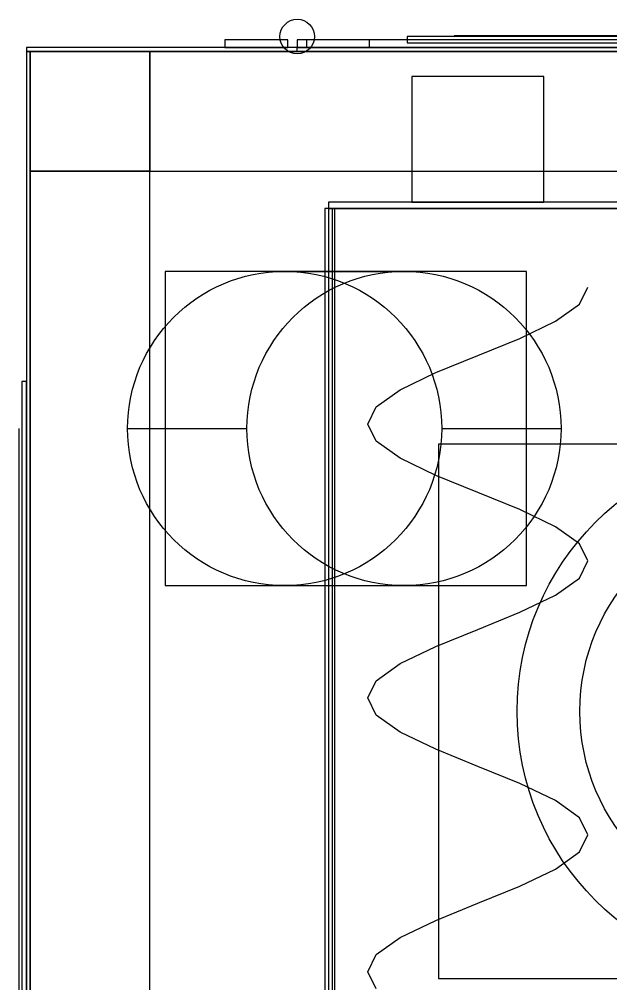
# Model space of a CAD drawing. Header units: metres. Extents: x -4 to 954, y -25 to 874.
# Drawn here: x -3.5 to 184.8, y 553.3 to 860.2 of the extents above; entities that cross this region are included whole.
import ezdxf

# ---------------------------------------------------------------- set-up
doc = ezdxf.new("R2010")
doc.units = ezdxf.units.M
for name, color, linetype in [('00_RUEDAS_INDUSTRIALES', 7, 'Continuous'), ('01_CHASIS_PTR_SOLDADO', 4, 'Continuous'), ('02_COMPUERTA_MANTENIMIENTO_TRASERA', 1, 'Continuous'), ('02_FORRO_EXTERIOR_LAMINA', 8, 'Continuous'), ('05_COMPRESOR_HERMETICO_BOWA', 3, 'Continuous'), ('07_CHAROLAS_Y_CANALES', 5, 'Continuous'), ('08_RESORTES_HELICOIDALES', 1, 'Continuous')]:
    doc.layers.add(name, color=color, linetype=linetype)

msp = doc.modelspace()

# ---------------------------------------------------------------- linework, layer by layer
at = {"layer": '00_RUEDAS_INDUSTRIALES'}
for p, q in [((158, 780, -6), (43, 780, -6)), ((43, 780, -6), (43, 680, -6)), ((158, 780, -6), (43, 780)), ((43, 780), (43, 680)), ((43, 780, -6), (43, 780)), ((81, 780, -75), (119, 780, -75)), ((158, 680, -6), (158, 780, -6)), ((158, 680), (158, 780, -6)), ((158, 780, -6), (158, 780, -6)), ((31, 730, -75), (69, 730, -75)), ((131, 730, -75), (169, 730, -75)), ((43, 680, -6), (158, 680, -6)), ((43, 680), (158, 680)), ((43, 680, -6), (43, 680)), ((81, 680, -75), (119, 680, -75)), ((158, 680, -6), (158, 680))]:
    msp.add_line(p, q, dxfattribs=at)
for centre in [(81, 730, -75), (119, 730, -75)]:
    msp.add_circle(centre, 50, dxfattribs=at)
at = {"layer": '01_CHASIS_PTR_SOLDADO'}
for p, q in [((38.1, 850), (0, 850)), ((0, 850), (0, 811.9)), ((38.1, 850), (0, 850, 1830)), ((0, 850, 1830), (0, 811.9, 1830)), ((0, 850), (0, 850, 1830)), ((38.1, 811.9), (38.1, 850)), ((38.1, 811.9, 1830), (38.1, 850)), ((38.1, 850), (38.1, 850)), ((911.9, 850), (38.1, 850)), ((38.1, 850), (38.1, 811.9)), ((911.9, 850), (38.1, 850, 38.1)), ((38.1, 850, 38.1), (38.1, 811.9, 38.1)), ((38.1, 850), (38.1, 850, 38.1)), ((911.9, 850, 434.6), (38.1, 850, 434.6)), ((38.1, 850, 434.6), (38.1, 811.9, 434.6)), ((911.9, 850, 434.6), (38.1, 850, 460)), ((38.1, 850, 460), (38.1, 811.9, 460)), ((38.1, 850, 434.6), (38.1, 850, 460)), ((911.9, 850, 1791.9), (38.1, 850, 1791.9)), ((38.1, 850, 1791.9), (38.1, 811.9, 1791.9)), ((911.9, 850, 1791.9), (38.1, 850, 1830)), ((38.1, 850, 1830), (38.1, 811.9, 1830)), ((38.1, 850, 1791.9), (38.1, 850, 1830)), ((0, 811.9), (38.1, 811.9)), ((0, 811.9, 1830), (38.1, 811.9, 1830)), ((0, 811.9), (0, 811.9, 1830)), ((38.1, 811.9), (0, 811.9)), ((0, 811.9), (0, 38.1)), ((38.1, 811.9), (0, 811.9, 38.1)), ((0, 811.9, 38.1), (0, 38.1, 38.1)), ((0, 811.9), (0, 811.9, 38.1)), ((38.1, 811.9, 434.6), (0, 811.9, 434.6)), ((0, 811.9, 434.6), (0, 38.1, 434.6)), ((38.1, 811.9, 434.6), (0, 811.9, 460)), ((0, 811.9, 460), (0, 38.1, 460)), ((0, 811.9, 434.6), (0, 811.9, 460)), ((38.1, 811.9, 1791.9), (0, 811.9, 1791.9)), ((0, 811.9, 1791.9), (0, 38.1, 1791.9)), ((38.1, 811.9, 1791.9), (0, 811.9, 1830)), ((0, 811.9, 1830), (0, 38.1, 1830)), ((0, 811.9, 1791.9), (0, 811.9, 1830)), ((38.1, 811.9), (38.1, 811.9, 1830)), ((38.1, 811.9), (911.9, 811.9)), ((38.1, 811.9, 38.1), (911.9, 811.9, 38.1)), ((38.1, 811.9), (38.1, 811.9, 38.1)), ((38.1, 38.1), (38.1, 811.9)), ((38.1, 38.1, 38.1), (38.1, 811.9)), ((38.1, 811.9), (38.1, 811.9)), ((38.1, 811.9, 434.6), (911.9, 811.9, 434.6)), ((38.1, 811.9, 460), (911.9, 811.9, 460)), ((38.1, 811.9, 434.6), (38.1, 811.9, 460)), ((38.1, 38.1, 434.6), (38.1, 811.9, 434.6)), ((38.1, 38.1, 460), (38.1, 811.9, 434.6)), ((38.1, 811.9, 434.6), (38.1, 811.9, 434.6)), ((38.1, 811.9, 1791.9), (911.9, 811.9, 1791.9)), ((38.1, 811.9, 1830), (911.9, 811.9, 1830)), ((38.1, 811.9, 1791.9), (38.1, 811.9, 1830)), ((38.1, 38.1, 1791.9), (38.1, 811.9, 1791.9)), ((38.1, 38.1, 1830), (38.1, 811.9, 1791.9)), ((38.1, 811.9, 1791.9), (38.1, 811.9, 1791.9))]:
    msp.add_line(p, q, dxfattribs=at)
at = {"layer": '02_COMPUERTA_MANTENIMIENTO_TRASERA'}
for p, q in [((85, 860.2, 92), (85, 860.2, 148)), ((85, 860.2, 312), (85, 860.2, 368)), ((82, 853.7, 95), (62, 853.7, 95)), ((62, 853.7, 95), (62, 851.2, 95)), ((82, 853.7, 95), (62, 853.7, 145)), ((62, 853.7, 145), (62, 851.2, 145)), ((62, 853.7, 95), (62, 853.7, 145)), ((82, 853.7, 315), (62, 853.7, 315)), ((62, 853.7, 315), (62, 851.2, 315)), ((82, 853.7, 315), (62, 853.7, 365)), ((62, 853.7, 365), (62, 851.2, 365)), ((62, 853.7, 315), (62, 853.7, 365)), ((79.5, 854.7, 92), (79.5, 854.7, 148)), ((79.5, 854.7, 312), (79.5, 854.7, 368)), ((82, 851.2, 95), (82, 853.7, 95)), ((82, 851.2, 145), (82, 853.7, 95)), ((82, 853.7, 95), (82, 853.7, 95)), ((82, 851.2, 315), (82, 853.7, 315)), ((82, 851.2, 365), (82, 853.7, 315)), ((82, 853.7, 315), (82, 853.7, 315)), ((865, 853.7, 55), (85, 853.7, 55)), ((85, 853.7, 55), (85, 851.2, 55)), ((865, 853.7, 55), (85, 853.7, 405)), ((85, 853.7, 405), (85, 851.2, 405)), ((85, 853.7, 55), (85, 853.7, 405)), ((108, 853.7, 95), (88, 853.7, 95)), ((88, 853.7, 95), (88, 851.2, 95)), ((108, 853.7, 95), (88, 853.7, 145)), ((88, 853.7, 145), (88, 851.2, 145)), ((88, 853.7, 95), (88, 853.7, 145)), ((108, 853.7, 315), (88, 853.7, 315)), ((88, 853.7, 315), (88, 851.2, 315)), ((108, 853.7, 315), (88, 853.7, 365)), ((88, 853.7, 365), (88, 851.2, 365)), ((88, 853.7, 315), (88, 853.7, 365)), ((90.5, 854.7, 92), (90.5, 854.7, 148)), ((90.5, 854.7, 312), (90.5, 854.7, 368)), ((108, 851.2, 95), (108, 853.7, 95)), ((108, 851.2, 145), (108, 853.7, 95)), ((108, 853.7, 95), (108, 853.7, 95)), ((108, 851.2, 315), (108, 853.7, 315)), ((108, 851.2, 365), (108, 853.7, 315)), ((108, 853.7, 315), (108, 853.7, 315)), ((830, 854.7, 75), (120, 854.7, 75)), ((120, 854.7, 75), (120, 852.7, 75)), ((830, 854.7, 75), (120, 854.7, 385)), ((120, 854.7, 385), (120, 852.7, 385)), ((120, 854.7, 75), (120, 854.7, 385)), ((135, 855, 85), (815, 855, 85)), ((135, 855, 91), (815, 855, 91)), ((135, 855, 103.5), (815, 855, 103.5)), ((135, 855, 109.5), (815, 855, 109.5)), ((135, 855, 122), (815, 855, 122)), ((135, 855, 128), (815, 855, 128)), ((135, 855, 140.5), (815, 855, 140.5)), ((135, 855, 146.5), (815, 855, 146.5)), ((135, 855, 159), (815, 855, 159)), ((135, 855, 165), (815, 855, 165)), ((135, 855, 177.5), (815, 855, 177.5)), ((135, 855, 183.5), (815, 855, 183.5)), ((135, 855, 196), (815, 855, 196)), ((135, 855, 202), (815, 855, 202)), ((135, 855, 214.5), (815, 855, 214.5)), ((135, 855, 220.5), (815, 855, 220.5)), ((135, 855, 233), (815, 855, 233)), ((135, 855, 239), (815, 855, 239)), ((135, 855, 251.5), (815, 855, 251.5)), ((135, 855, 257.5), (815, 855, 257.5)), ((135, 855, 270), (815, 855, 270)), ((135, 855, 276), (815, 855, 276)), ((135, 855, 288.5), (815, 855, 288.5)), ((135, 855, 294.5), (815, 855, 294.5)), ((135, 855, 307), (815, 855, 307)), ((135, 855, 313), (815, 855, 313)), ((135, 855, 325.5), (815, 855, 325.5)), ((135, 855, 331.5), (815, 855, 331.5)), ((135, 855, 344), (815, 855, 344)), ((135, 855, 350), (815, 855, 350)), ((135, 855, 362.5), (815, 855, 362.5)), ((135, 855, 368.5), (815, 855, 368.5)), ((951.2, 851.2), (-1.2, 851.2)), ((-1.2, 851.2), (-1.2, 850)), ((951.2, 851.2), (-1.2, 851.2, 50)), ((-1.2, 851.2, 50), (-1.2, 850, 50)), ((-1.2, 851.2), (-1.2, 851.2, 50)), ((951.2, 851.2, 410), (-1.2, 851.2, 410)), ((-1.2, 851.2, 410), (-1.2, 850, 410)), ((951.2, 851.2, 410), (-1.2, 851.2, 460)), ((-1.2, 851.2, 460), (-1.2, 850, 460)), ((-1.2, 851.2, 410), (-1.2, 851.2, 460)), ((85, 851.2, 50), (-1.2, 851.2, 50)), ((-1.2, 851.2, 50), (-1.2, 850, 50)), ((85, 851.2, 50), (-1.2, 851.2, 410)), ((-1.2, 851.2, 410), (-1.2, 850, 410)), ((-1.2, 851.2, 50), (-1.2, 851.2, 410)), ((-1.2, 850), (951.2, 850)), ((-1.2, 850, 50), (951.2, 850, 50)), ((-1.2, 850), (-1.2, 850, 50)), ((-1.2, 850, 410), (951.2, 850, 410)), ((-1.2, 850, 460), (951.2, 850, 460)), ((-1.2, 850, 410), (-1.2, 850, 460)), ((-1.2, 850, 50), (85, 850, 50)), ((-1.2, 850, 410), (85, 850, 410)), ((-1.2, 850, 50), (-1.2, 850, 410)), ((62, 851.2, 95), (82, 851.2, 95)), ((62, 851.2, 145), (82, 851.2, 145)), ((62, 851.2, 95), (62, 851.2, 145)), ((62, 851.2, 315), (82, 851.2, 315)), ((62, 851.2, 365), (82, 851.2, 365)), ((62, 851.2, 315), (62, 851.2, 365)), ((82, 851.2, 95), (82, 851.2, 145)), ((82, 851.2, 315), (82, 851.2, 365)), ((85, 850, 50), (85, 851.2, 50)), ((85, 850, 410), (85, 851.2, 50)), ((85, 851.2, 50), (85, 851.2, 50)), ((85, 851.2, 55), (865, 851.2, 55)), ((85, 851.2, 405), (865, 851.2, 405)), ((85, 851.2, 55), (85, 851.2, 405)), ((85, 850, 50), (85, 850, 410)), ((88, 851.2, 95), (108, 851.2, 95)), ((88, 851.2, 145), (108, 851.2, 145)), ((88, 851.2, 95), (88, 851.2, 145)), ((88, 851.2, 315), (108, 851.2, 315)), ((88, 851.2, 365), (108, 851.2, 365)), ((88, 851.2, 315), (88, 851.2, 365)), ((108, 851.2, 95), (108, 851.2, 145)), ((108, 851.2, 315), (108, 851.2, 365)), ((120, 852.7, 75), (830, 852.7, 75)), ((120, 852.7, 385), (830, 852.7, 385)), ((120, 852.7, 75), (120, 852.7, 385)), ((85, 849.2, 92), (85, 849.2, 148)), ((85, 849.2, 312), (85, 849.2, 368))]:
    msp.add_line(p, q, dxfattribs=at)
for centre in [(85, 854.7, 92), (85, 854.7, 148), (85, 854.7, 312), (85, 854.7, 368)]:
    msp.add_circle(centre, 5.5, dxfattribs=at)
at = {"layer": '02_FORRO_EXTERIOR_LAMINA'}
for p, q in [((951.2, 851.2, 460), (-1.2, 851.2, 460)), ((-1.2, 851.2, 460), (-1.2, 850, 460)), ((951.2, 851.2, 460), (-1.2, 851.2, 1830)), ((-1.2, 851.2, 1830), (-1.2, 850, 1830)), ((-1.2, 851.2, 460), (-1.2, 851.2, 1830)), ((0, 850), (-1.2, 850)), ((-1.2, 850), (-1.2, 0)), ((0, 850), (-1.2, 850, 1830)), ((-1.2, 850, 1830), (-1.2, 0, 1830)), ((-1.2, 850), (-1.2, 850, 1830)), ((-1.2, 850, 460), (951.2, 850, 460)), ((-1.2, 850, 1830), (951.2, 850, 1830)), ((-1.2, 850, 460), (-1.2, 850, 1830)), ((0, 0), (0, 850)), ((0, 0, 1830), (0, 850)), ((0, 850), (0, 850)), ((-1.2, 745, 70), (-2.7, 745, 70)), ((-2.7, 745, 70), (-2.7, 315, 70)), ((-1.2, 745, 70), (-2.7, 745, 395)), ((-2.7, 745, 395), (-2.7, 315, 395)), ((-2.7, 745, 70), (-2.7, 745, 395)), ((-1.2, 315, 70), (-1.2, 745, 70)), ((-1.2, 315, 395), (-1.2, 745, 70)), ((-1.2, 745, 70), (-1.2, 745, 70)), ((-3.5, 330, 85), (-3.5, 730, 85)), ((-3.5, 330, 90.5), (-3.5, 730, 90.5)), ((-3.5, 330, 103.5), (-3.5, 730, 103.5)), ((-3.5, 330, 109), (-3.5, 730, 109)), ((-3.5, 330, 122), (-3.5, 730, 122)), ((-3.5, 330, 127.5), (-3.5, 730, 127.5)), ((-3.5, 330, 140.5), (-3.5, 730, 140.5)), ((-3.5, 330, 146), (-3.5, 730, 146)), ((-3.5, 330, 159), (-3.5, 730, 159)), ((-3.5, 330, 164.5), (-3.5, 730, 164.5)), ((-3.5, 330, 177.5), (-3.5, 730, 177.5)), ((-3.5, 330, 183), (-3.5, 730, 183)), ((-3.5, 330, 196), (-3.5, 730, 196)), ((-3.5, 330, 201.5), (-3.5, 730, 201.5)), ((-3.5, 330, 214.5), (-3.5, 730, 214.5)), ((-3.5, 330, 220), (-3.5, 730, 220)), ((-3.5, 330, 233), (-3.5, 730, 233)), ((-3.5, 330, 238.5), (-3.5, 730, 238.5)), ((-3.5, 330, 251.5), (-3.5, 730, 251.5)), ((-3.5, 330, 257), (-3.5, 730, 257)), ((-3.5, 330, 270), (-3.5, 730, 270)), ((-3.5, 330, 275.5), (-3.5, 730, 275.5)), ((-3.5, 330, 288.5), (-3.5, 730, 288.5)), ((-3.5, 330, 294), (-3.5, 730, 294)), ((-3.5, 330, 307), (-3.5, 730, 307)), ((-3.5, 330, 312.5), (-3.5, 730, 312.5)), ((-3.5, 330, 325.5), (-3.5, 730, 325.5)), ((-3.5, 330, 331), (-3.5, 730, 331)), ((-3.5, 330, 344), (-3.5, 730, 344)), ((-3.5, 330, 349.5), (-3.5, 730, 349.5)), ((-3.5, 330, 362.5), (-3.5, 730, 362.5)), ((-3.5, 330, 368), (-3.5, 730, 368))]:
    msp.add_line(p, q, dxfattribs=at)
at = {"layer": '05_COMPRESOR_HERMETICO_BOWA'}
for p, q in [((350, 725, 38.1), (130, 725, 38.1)), ((130, 725, 38.1), (130, 555, 38.1)), ((350, 725, 38.1), (130, 725, 42.1)), ((130, 725, 42.1), (130, 555, 42.1)), ((130, 725, 38.1), (130, 725, 42.1)), ((155, 640, 54.1), (155, 640, 274.1)), ((175, 640, 274.1), (175, 640, 314.1)), ((130, 555, 38.1), (350, 555, 38.1)), ((130, 555, 42.1), (350, 555, 42.1)), ((130, 555, 38.1), (130, 555, 42.1))]:
    msp.add_line(p, q, dxfattribs=at)
for centre, radius in [((240, 640, 54.1), 85), ((240, 640, 274.1), 85), ((240, 640, 274.1), 65), ((240, 640, 314.1), 65)]:
    msp.add_circle(centre, radius, dxfattribs=at)
at = {"layer": '07_CHAROLAS_Y_CANALES'}
for p, q in [((163.5, 842, 574), (121.5, 842, 574)), ((121.5, 842, 574), (121.5, 802, 574)), ((163.5, 842, 574), (121.5, 842, 616)), ((121.5, 842, 616), (121.5, 802, 616)), ((121.5, 842, 574), (121.5, 842, 616)), ((163.5, 842, 774), (121.5, 842, 774)), ((121.5, 842, 774), (121.5, 802, 774)), ((163.5, 842, 774), (121.5, 842, 816)), ((121.5, 842, 816), (121.5, 802, 816)), ((121.5, 842, 774), (121.5, 842, 816)), ((163.5, 842, 974), (121.5, 842, 974)), ((121.5, 842, 974), (121.5, 802, 974)), ((163.5, 842, 974), (121.5, 842, 1016)), ((121.5, 842, 1016), (121.5, 802, 1016)), ((121.5, 842, 974), (121.5, 842, 1016)), ((163.5, 842, 1174), (121.5, 842, 1174)), ((121.5, 842, 1174), (121.5, 802, 1174)), ((163.5, 842, 1174), (121.5, 842, 1216)), ((121.5, 842, 1216), (121.5, 802, 1216)), ((121.5, 842, 1174), (121.5, 842, 1216)), ((163.5, 842, 1374), (121.5, 842, 1374)), ((121.5, 842, 1374), (121.5, 802, 1374)), ((163.5, 842, 1374), (121.5, 842, 1416)), ((121.5, 842, 1416), (121.5, 802, 1416)), ((121.5, 842, 1374), (121.5, 842, 1416)), ((163.5, 842, 1574), (121.5, 842, 1574)), ((121.5, 842, 1574), (121.5, 802, 1574)), ((163.5, 842, 1574), (121.5, 842, 1616)), ((121.5, 842, 1616), (121.5, 802, 1616)), ((121.5, 842, 1574), (121.5, 842, 1616)), ((163.5, 802, 574), (163.5, 842, 574)), ((163.5, 802, 616), (163.5, 842, 574)), ((163.5, 842, 574), (163.5, 842, 574)), ((163.5, 802, 774), (163.5, 842, 774)), ((163.5, 802, 816), (163.5, 842, 774)), ((163.5, 842, 774), (163.5, 842, 774)), ((163.5, 802, 974), (163.5, 842, 974)), ((163.5, 802, 1016), (163.5, 842, 974)), ((163.5, 842, 974), (163.5, 842, 974)), ((163.5, 802, 1174), (163.5, 842, 1174)), ((163.5, 802, 1216), (163.5, 842, 1174)), ((163.5, 842, 1174), (163.5, 842, 1174)), ((163.5, 802, 1374), (163.5, 842, 1374)), ((163.5, 802, 1416), (163.5, 842, 1374)), ((163.5, 842, 1374), (163.5, 842, 1374)), ((163.5, 802, 1574), (163.5, 842, 1574)), ((163.5, 802, 1616), (163.5, 842, 1574)), ((163.5, 842, 1574), (163.5, 842, 1574)), ((855, 802, 550), (95, 802, 550)), ((95, 802, 550), (95, 800, 550)), ((855, 802, 550), (95, 802, 635)), ((95, 802, 635), (95, 800, 635)), ((95, 802, 550), (95, 802, 635)), ((855, 802, 750), (95, 802, 750)), ((95, 802, 750), (95, 800, 750)), ((855, 802, 750), (95, 802, 835)), ((95, 802, 835), (95, 800, 835)), ((95, 802, 750), (95, 802, 835)), ((855, 802, 950), (95, 802, 950)), ((95, 802, 950), (95, 800, 950)), ((855, 802, 950), (95, 802, 1035)), ((95, 802, 1035), (95, 800, 1035)), ((95, 802, 950), (95, 802, 1035)), ((855, 802, 1150), (95, 802, 1150)), ((95, 802, 1150), (95, 800, 1150)), ((855, 802, 1150), (95, 802, 1235)), ((95, 802, 1235), (95, 800, 1235)), ((95, 802, 1150), (95, 802, 1235)), ((855, 802, 1350), (95, 802, 1350)), ((95, 802, 1350), (95, 800, 1350)), ((855, 802, 1350), (95, 802, 1435)), ((95, 802, 1435), (95, 800, 1435)), ((95, 802, 1350), (95, 802, 1435)), ((855, 802, 1550), (95, 802, 1550)), ((95, 802, 1550), (95, 800, 1550)), ((855, 802, 1550), (95, 802, 1635)), ((95, 802, 1635), (95, 800, 1635)), ((95, 802, 1550), (95, 802, 1635)), ((121.5, 802, 574), (163.5, 802, 574)), ((121.5, 802, 616), (163.5, 802, 616)), ((121.5, 802, 574), (121.5, 802, 616)), ((121.5, 802, 774), (163.5, 802, 774)), ((121.5, 802, 816), (163.5, 802, 816)), ((121.5, 802, 774), (121.5, 802, 816)), ((121.5, 802, 974), (163.5, 802, 974)), ((121.5, 802, 1016), (163.5, 802, 1016)), ((121.5, 802, 974), (121.5, 802, 1016)), ((121.5, 802, 1174), (163.5, 802, 1174)), ((121.5, 802, 1216), (163.5, 802, 1216)), ((121.5, 802, 1174), (121.5, 802, 1216)), ((121.5, 802, 1374), (163.5, 802, 1374)), ((121.5, 802, 1416), (163.5, 802, 1416)), ((121.5, 802, 1374), (121.5, 802, 1416)), ((121.5, 802, 1574), (163.5, 802, 1574)), ((121.5, 802, 1616), (163.5, 802, 1616)), ((121.5, 802, 1574), (121.5, 802, 1616)), ((163.5, 802, 574), (163.5, 802, 616)), ((163.5, 802, 774), (163.5, 802, 816)), ((163.5, 802, 974), (163.5, 802, 1016)), ((163.5, 802, 1174), (163.5, 802, 1216)), ((163.5, 802, 1374), (163.5, 802, 1416)), ((163.5, 802, 1574), (163.5, 802, 1616)), ((96.2, 800, 552), (93.8, 800, 552)), ((93.8, 800, 552), (93.8, 150, 552)), ((96.2, 800, 552), (93.8, 800, 612)), ((93.8, 800, 612), (93.8, 150, 612)), ((93.8, 800, 552), (93.8, 800, 612)), ((96.2, 800, 752), (93.8, 800, 752)), ((93.8, 800, 752), (93.8, 150, 752)), ((96.2, 800, 752), (93.8, 800, 812)), ((93.8, 800, 812), (93.8, 150, 812)), ((93.8, 800, 752), (93.8, 800, 812)), ((96.2, 800, 952), (93.8, 800, 952)), ((93.8, 800, 952), (93.8, 150, 952)), ((96.2, 800, 952), (93.8, 800, 1012)), ((93.8, 800, 1012), (93.8, 150, 1012)), ((93.8, 800, 952), (93.8, 800, 1012)), ((96.2, 800, 1152), (93.8, 800, 1152)), ((93.8, 800, 1152), (93.8, 150, 1152)), ((96.2, 800, 1152), (93.8, 800, 1212)), ((93.8, 800, 1212), (93.8, 150, 1212)), ((93.8, 800, 1152), (93.8, 800, 1212)), ((96.2, 800, 1352), (93.8, 800, 1352)), ((93.8, 800, 1352), (93.8, 150, 1352)), ((96.2, 800, 1352), (93.8, 800, 1412)), ((93.8, 800, 1412), (93.8, 150, 1412)), ((93.8, 800, 1352), (93.8, 800, 1412)), ((96.2, 800, 1552), (93.8, 800, 1552)), ((93.8, 800, 1552), (93.8, 150, 1552)), ((96.2, 800, 1552), (93.8, 800, 1612)), ((93.8, 800, 1612), (93.8, 150, 1612)), ((93.8, 800, 1552), (93.8, 800, 1612)), ((855, 800, 550), (95, 800, 550)), ((95, 800, 550), (95, 150, 550)), ((855, 800, 550), (95, 800, 552)), ((95, 800, 552), (95, 150, 552)), ((95, 800, 550), (95, 800, 552)), ((97, 800, 550), (95, 800, 550)), ((95, 800, 550), (95, 150, 550)), ((97, 800, 550), (95, 800, 570)), ((95, 800, 570), (95, 150, 570)), ((95, 800, 550), (95, 800, 570)), ((95, 800, 550), (855, 800, 550)), ((95, 800, 635), (855, 800, 635)), ((95, 800, 550), (95, 800, 635)), ((855, 800, 750), (95, 800, 750)), ((95, 800, 750), (95, 150, 750)), ((855, 800, 750), (95, 800, 752)), ((95, 800, 752), (95, 150, 752)), ((95, 800, 750), (95, 800, 752)), ((97, 800, 750), (95, 800, 750)), ((95, 800, 750), (95, 150, 750)), ((97, 800, 750), (95, 800, 770)), ((95, 800, 770), (95, 150, 770)), ((95, 800, 750), (95, 800, 770)), ((95, 800, 750), (855, 800, 750)), ((95, 800, 835), (855, 800, 835)), ((95, 800, 750), (95, 800, 835)), ((855, 800, 950), (95, 800, 950)), ((95, 800, 950), (95, 150, 950)), ((855, 800, 950), (95, 800, 952)), ((95, 800, 952), (95, 150, 952)), ((95, 800, 950), (95, 800, 952)), ((97, 800, 950), (95, 800, 950)), ((95, 800, 950), (95, 150, 950)), ((97, 800, 950), (95, 800, 970)), ((95, 800, 970), (95, 150, 970)), ((95, 800, 950), (95, 800, 970)), ((95, 800, 950), (855, 800, 950)), ((95, 800, 1035), (855, 800, 1035)), ((95, 800, 950), (95, 800, 1035)), ((855, 800, 1150), (95, 800, 1150)), ((95, 800, 1150), (95, 150, 1150)), ((855, 800, 1150), (95, 800, 1152)), ((95, 800, 1152), (95, 150, 1152)), ((95, 800, 1150), (95, 800, 1152)), ((97, 800, 1150), (95, 800, 1150)), ((95, 800, 1150), (95, 150, 1150)), ((97, 800, 1150), (95, 800, 1170)), ((95, 800, 1170), (95, 150, 1170)), ((95, 800, 1150), (95, 800, 1170)), ((95, 800, 1150), (855, 800, 1150)), ((95, 800, 1235), (855, 800, 1235)), ((95, 800, 1150), (95, 800, 1235)), ((855, 800, 1350), (95, 800, 1350)), ((95, 800, 1350), (95, 150, 1350)), ((855, 800, 1350), (95, 800, 1352)), ((95, 800, 1352), (95, 150, 1352)), ((95, 800, 1350), (95, 800, 1352)), ((97, 800, 1350), (95, 800, 1350)), ((95, 800, 1350), (95, 150, 1350)), ((97, 800, 1350), (95, 800, 1370)), ((95, 800, 1370), (95, 150, 1370)), ((95, 800, 1350), (95, 800, 1370)), ((95, 800, 1350), (855, 800, 1350)), ((95, 800, 1435), (855, 800, 1435)), ((95, 800, 1350), (95, 800, 1435)), ((855, 800, 1550), (95, 800, 1550)), ((95, 800, 1550), (95, 150, 1550)), ((855, 800, 1550), (95, 800, 1552)), ((95, 800, 1552), (95, 150, 1552)), ((95, 800, 1550), (95, 800, 1552)), ((97, 800, 1550), (95, 800, 1550)), ((95, 800, 1550), (95, 150, 1550)), ((97, 800, 1550), (95, 800, 1570)), ((95, 800, 1570), (95, 150, 1570)), ((95, 800, 1550), (95, 800, 1570)), ((95, 800, 1550), (855, 800, 1550)), ((95, 800, 1635), (855, 800, 1635)), ((95, 800, 1550), (95, 800, 1635)), ((96.2, 150, 552), (96.2, 800, 552)), ((96.2, 150, 612), (96.2, 800, 552)), ((96.2, 800, 552), (96.2, 800, 552)), ((96.2, 150, 752), (96.2, 800, 752)), ((96.2, 150, 812), (96.2, 800, 752)), ((96.2, 800, 752), (96.2, 800, 752)), ((96.2, 150, 952), (96.2, 800, 952)), ((96.2, 150, 1012), (96.2, 800, 952)), ((96.2, 800, 952), (96.2, 800, 952)), ((96.2, 150, 1152), (96.2, 800, 1152)), ((96.2, 150, 1212), (96.2, 800, 1152)), ((96.2, 800, 1152), (96.2, 800, 1152)), ((96.2, 150, 1352), (96.2, 800, 1352)), ((96.2, 150, 1412), (96.2, 800, 1352)), ((96.2, 800, 1352), (96.2, 800, 1352)), ((96.2, 150, 1552), (96.2, 800, 1552)), ((96.2, 150, 1612), (96.2, 800, 1552)), ((96.2, 800, 1552), (96.2, 800, 1552)), ((97, 150, 550), (97, 800, 550)), ((97, 150, 570), (97, 800, 550)), ((97, 800, 550), (97, 800, 550)), ((97, 150, 750), (97, 800, 750)), ((97, 150, 770), (97, 800, 750)), ((97, 800, 750), (97, 800, 750)), ((97, 150, 950), (97, 800, 950)), ((97, 150, 970), (97, 800, 950)), ((97, 800, 950), (97, 800, 950)), ((97, 150, 1150), (97, 800, 1150)), ((97, 150, 1170), (97, 800, 1150)), ((97, 800, 1150), (97, 800, 1150)), ((97, 150, 1350), (97, 800, 1350)), ((97, 150, 1370), (97, 800, 1350)), ((97, 800, 1350), (97, 800, 1350)), ((97, 150, 1550), (97, 800, 1550)), ((97, 150, 1570), (97, 800, 1550)), ((97, 800, 1550), (97, 800, 1550))]:
    msp.add_line(p, q, dxfattribs=at)
at = {"layer": '08_RESORTES_HELICOIDALES'}
for p, q in [((174.84, 769.55, 581.61), (177.5, 775, 595)), ((174.84, 769.55, 781.61), (177.5, 775, 795)), ((174.84, 769.55, 981.61), (177.5, 775, 995)), ((174.84, 769.55, 1181.61), (177.5, 775, 1195)), ((174.84, 769.55, 1381.61), (177.5, 775, 1395)), ((174.84, 769.55, 1581.61), (177.5, 775, 1595)), ((167.25, 764.11, 570.25), (174.84, 769.55, 581.61)), ((167.25, 764.11, 770.25), (174.84, 769.55, 781.61)), ((167.25, 764.11, 970.25), (174.84, 769.55, 981.61)), ((167.25, 764.11, 1170.25), (174.84, 769.55, 1181.61)), ((167.25, 764.11, 1370.25), (174.84, 769.55, 1381.61)), ((167.25, 764.11, 1570.25), (174.84, 769.55, 1581.61)), ((155.89, 758.66, 562.66), (167.25, 764.11, 570.25)), ((155.89, 758.66, 762.66), (167.25, 764.11, 770.25)), ((155.89, 758.66, 962.66), (167.25, 764.11, 970.25)), ((155.89, 758.66, 1162.66), (167.25, 764.11, 1170.25)), ((155.89, 758.66, 1362.66), (167.25, 764.11, 1370.25)), ((155.89, 758.66, 1562.66), (167.25, 764.11, 1570.25)), ((142.5, 753.21, 560), (155.89, 758.66, 562.66)), ((142.5, 753.21, 760), (155.89, 758.66, 762.66)), ((142.5, 753.21, 960), (155.89, 758.66, 962.66)), ((142.5, 753.21, 1160), (155.89, 758.66, 1162.66)), ((142.5, 753.21, 1360), (155.89, 758.66, 1362.66)), ((142.5, 753.21, 1560), (155.89, 758.66, 1562.66)), ((129.11, 747.77, 562.66), (142.5, 753.21, 560)), ((129.11, 747.77, 762.66), (142.5, 753.21, 760)), ((129.11, 747.77, 962.66), (142.5, 753.21, 960)), ((129.11, 747.77, 1162.66), (142.5, 753.21, 1160)), ((129.11, 747.77, 1362.66), (142.5, 753.21, 1360)), ((129.11, 747.77, 1562.66), (142.5, 753.21, 1560)), ((117.75, 742.32, 570.25), (129.11, 747.77, 562.66)), ((117.75, 742.32, 770.25), (129.11, 747.77, 762.66)), ((117.75, 742.32, 970.25), (129.11, 747.77, 962.66)), ((117.75, 742.32, 1170.25), (129.11, 747.77, 1162.66)), ((117.75, 742.32, 1370.25), (129.11, 747.77, 1362.66)), ((117.75, 742.32, 1570.25), (129.11, 747.77, 1562.66)), ((110.16, 736.88, 581.61), (117.75, 742.32, 570.25)), ((110.16, 736.88, 781.61), (117.75, 742.32, 770.25)), ((110.16, 736.88, 981.61), (117.75, 742.32, 970.25)), ((110.16, 736.88, 1181.61), (117.75, 742.32, 1170.25)), ((110.16, 736.88, 1381.61), (117.75, 742.32, 1370.25)), ((110.16, 736.88, 1581.61), (117.75, 742.32, 1570.25)), ((107.5, 731.43, 595), (110.16, 736.88, 581.61)), ((107.5, 731.43, 795), (110.16, 736.88, 781.61)), ((107.5, 731.43, 995), (110.16, 736.88, 981.61)), ((107.5, 731.43, 1195), (110.16, 736.88, 1181.61)), ((107.5, 731.43, 1395), (110.16, 736.88, 1381.61)), ((107.5, 731.43, 1595), (110.16, 736.88, 1581.61)), ((110.16, 725.98, 608.39), (107.5, 731.43, 595)), ((110.16, 725.98, 808.39), (107.5, 731.43, 795)), ((110.16, 725.98, 1008.39), (107.5, 731.43, 995)), ((110.16, 725.98, 1208.39), (107.5, 731.43, 1195)), ((110.16, 725.98, 1408.39), (107.5, 731.43, 1395)), ((110.16, 725.98, 1608.39), (107.5, 731.43, 1595)), ((117.75, 720.54, 619.75), (110.16, 725.98, 608.39)), ((117.75, 720.54, 819.75), (110.16, 725.98, 808.39)), ((117.75, 720.54, 1019.75), (110.16, 725.98, 1008.39)), ((117.75, 720.54, 1219.75), (110.16, 725.98, 1208.39)), ((117.75, 720.54, 1419.75), (110.16, 725.98, 1408.39)), ((117.75, 720.54, 1619.75), (110.16, 725.98, 1608.39)), ((129.11, 715.09, 627.34), (117.75, 720.54, 619.75)), ((129.11, 715.09, 827.34), (117.75, 720.54, 819.75)), ((129.11, 715.09, 1027.34), (117.75, 720.54, 1019.75)), ((129.11, 715.09, 1227.34), (117.75, 720.54, 1219.75)), ((129.11, 715.09, 1427.34), (117.75, 720.54, 1419.75)), ((129.11, 715.09, 1627.34), (117.75, 720.54, 1619.75)), ((142.5, 709.64, 630), (129.11, 715.09, 627.34)), ((142.5, 709.64, 830), (129.11, 715.09, 827.34)), ((142.5, 709.64, 1030), (129.11, 715.09, 1027.34)), ((142.5, 709.64, 1230), (129.11, 715.09, 1227.34)), ((142.5, 709.64, 1430), (129.11, 715.09, 1427.34)), ((142.5, 709.64, 1630), (129.11, 715.09, 1627.34)), ((155.89, 704.2, 627.34), (142.5, 709.64, 630)), ((155.89, 704.2, 827.34), (142.5, 709.64, 830)), ((155.89, 704.2, 1027.34), (142.5, 709.64, 1030)), ((155.89, 704.2, 1227.34), (142.5, 709.64, 1230)), ((155.89, 704.2, 1427.34), (142.5, 709.64, 1430)), ((155.89, 704.2, 1627.34), (142.5, 709.64, 1630)), ((167.25, 698.75, 619.75), (155.89, 704.2, 627.34)), ((167.25, 698.75, 819.75), (155.89, 704.2, 827.34)), ((167.25, 698.75, 1019.75), (155.89, 704.2, 1027.34)), ((167.25, 698.75, 1219.75), (155.89, 704.2, 1227.34)), ((167.25, 698.75, 1419.75), (155.89, 704.2, 1427.34)), ((167.25, 698.75, 1619.75), (155.89, 704.2, 1627.34)), ((174.84, 693.3, 608.39), (167.25, 698.75, 619.75)), ((174.84, 693.3, 808.39), (167.25, 698.75, 819.75)), ((174.84, 693.3, 1008.39), (167.25, 698.75, 1019.75)), ((174.84, 693.3, 1208.39), (167.25, 698.75, 1219.75)), ((174.84, 693.3, 1408.39), (167.25, 698.75, 1419.75)), ((174.84, 693.3, 1608.39), (167.25, 698.75, 1619.75)), ((177.5, 687.86, 595), (174.84, 693.3, 608.39)), ((177.5, 687.86, 795), (174.84, 693.3, 808.39)), ((177.5, 687.86, 995), (174.84, 693.3, 1008.39)), ((177.5, 687.86, 1195), (174.84, 693.3, 1208.39)), ((177.5, 687.86, 1395), (174.84, 693.3, 1408.39)), ((177.5, 687.86, 1595), (174.84, 693.3, 1608.39)), ((174.84, 682.41, 581.61), (177.5, 687.86, 595)), ((174.84, 682.41, 781.61), (177.5, 687.86, 795)), ((174.84, 682.41, 981.61), (177.5, 687.86, 995)), ((174.84, 682.41, 1181.61), (177.5, 687.86, 1195)), ((174.84, 682.41, 1381.61), (177.5, 687.86, 1395)), ((174.84, 682.41, 1581.61), (177.5, 687.86, 1595)), ((167.25, 676.96, 570.25), (174.84, 682.41, 581.61)), ((167.25, 676.96, 770.25), (174.84, 682.41, 781.61)), ((167.25, 676.96, 970.25), (174.84, 682.41, 981.61)), ((167.25, 676.96, 1170.25), (174.84, 682.41, 1181.61)), ((167.25, 676.96, 1370.25), (174.84, 682.41, 1381.61)), ((167.25, 676.96, 1570.25), (174.84, 682.41, 1581.61)), ((155.89, 671.52, 562.66), (167.25, 676.96, 570.25)), ((155.89, 671.52, 762.66), (167.25, 676.96, 770.25)), ((155.89, 671.52, 962.66), (167.25, 676.96, 970.25)), ((155.89, 671.52, 1162.66), (167.25, 676.96, 1170.25)), ((155.89, 671.52, 1362.66), (167.25, 676.96, 1370.25)), ((155.89, 671.52, 1562.66), (167.25, 676.96, 1570.25)), ((142.5, 666.07, 560), (155.89, 671.52, 562.66)), ((142.5, 666.07, 760), (155.89, 671.52, 762.66)), ((142.5, 666.07, 960), (155.89, 671.52, 962.66)), ((142.5, 666.07, 1160), (155.89, 671.52, 1162.66)), ((142.5, 666.07, 1360), (155.89, 671.52, 1362.66)), ((142.5, 666.07, 1560), (155.89, 671.52, 1562.66)), ((129.11, 660.62, 562.66), (142.5, 666.07, 560)), ((129.11, 660.62, 762.66), (142.5, 666.07, 760)), ((129.11, 660.62, 962.66), (142.5, 666.07, 960)), ((129.11, 660.62, 1162.66), (142.5, 666.07, 1160)), ((129.11, 660.62, 1362.66), (142.5, 666.07, 1360)), ((129.11, 660.62, 1562.66), (142.5, 666.07, 1560)), ((117.75, 655.18, 570.25), (129.11, 660.62, 562.66)), ((117.75, 655.18, 770.25), (129.11, 660.62, 762.66)), ((117.75, 655.18, 970.25), (129.11, 660.62, 962.66)), ((117.75, 655.18, 1170.25), (129.11, 660.62, 1162.66)), ((117.75, 655.18, 1370.25), (129.11, 660.62, 1362.66)), ((117.75, 655.18, 1570.25), (129.11, 660.62, 1562.66)), ((110.16, 649.73, 581.61), (117.75, 655.18, 570.25)), ((110.16, 649.73, 781.61), (117.75, 655.18, 770.25)), ((110.16, 649.73, 981.61), (117.75, 655.18, 970.25)), ((110.16, 649.73, 1181.61), (117.75, 655.18, 1170.25)), ((110.16, 649.73, 1381.61), (117.75, 655.18, 1370.25)), ((110.16, 649.73, 1581.61), (117.75, 655.18, 1570.25)), ((107.5, 644.29, 595), (110.16, 649.73, 581.61)), ((107.5, 644.29, 795), (110.16, 649.73, 781.61)), ((107.5, 644.29, 995), (110.16, 649.73, 981.61)), ((107.5, 644.29, 1195), (110.16, 649.73, 1181.61)), ((107.5, 644.29, 1395), (110.16, 649.73, 1381.61)), ((107.5, 644.29, 1595), (110.16, 649.73, 1581.61)), ((110.16, 638.84, 608.39), (107.5, 644.29, 595)), ((110.16, 638.84, 808.39), (107.5, 644.29, 795)), ((110.16, 638.84, 1008.39), (107.5, 644.29, 995)), ((110.16, 638.84, 1208.39), (107.5, 644.29, 1195)), ((110.16, 638.84, 1408.39), (107.5, 644.29, 1395)), ((110.16, 638.84, 1608.39), (107.5, 644.29, 1595)), ((117.75, 633.39, 619.75), (110.16, 638.84, 608.39)), ((117.75, 633.39, 819.75), (110.16, 638.84, 808.39)), ((117.75, 633.39, 1019.75), (110.16, 638.84, 1008.39)), ((117.75, 633.39, 1219.75), (110.16, 638.84, 1208.39)), ((117.75, 633.39, 1419.75), (110.16, 638.84, 1408.39)), ((117.75, 633.39, 1619.75), (110.16, 638.84, 1608.39)), ((129.11, 627.95, 627.34), (117.75, 633.39, 619.75)), ((129.11, 627.95, 827.34), (117.75, 633.39, 819.75)), ((129.11, 627.95, 1027.34), (117.75, 633.39, 1019.75)), ((129.11, 627.95, 1227.34), (117.75, 633.39, 1219.75)), ((129.11, 627.95, 1427.34), (117.75, 633.39, 1419.75)), ((129.11, 627.95, 1627.34), (117.75, 633.39, 1619.75)), ((142.5, 622.5, 630), (129.11, 627.95, 627.34)), ((142.5, 622.5, 830), (129.11, 627.95, 827.34)), ((142.5, 622.5, 1030), (129.11, 627.95, 1027.34)), ((142.5, 622.5, 1230), (129.11, 627.95, 1227.34)), ((142.5, 622.5, 1430), (129.11, 627.95, 1427.34)), ((142.5, 622.5, 1630), (129.11, 627.95, 1627.34)), ((155.89, 617.05, 627.34), (142.5, 622.5, 630)), ((155.89, 617.05, 827.34), (142.5, 622.5, 830)), ((155.89, 617.05, 1027.34), (142.5, 622.5, 1030)), ((155.89, 617.05, 1227.34), (142.5, 622.5, 1230)), ((155.89, 617.05, 1427.34), (142.5, 622.5, 1430)), ((155.89, 617.05, 1627.34), (142.5, 622.5, 1630)), ((167.25, 611.61, 619.75), (155.89, 617.05, 627.34)), ((167.25, 611.61, 819.75), (155.89, 617.05, 827.34)), ((167.25, 611.61, 1019.75), (155.89, 617.05, 1027.34)), ((167.25, 611.61, 1219.75), (155.89, 617.05, 1227.34)), ((167.25, 611.61, 1419.75), (155.89, 617.05, 1427.34)), ((167.25, 611.61, 1619.75), (155.89, 617.05, 1627.34)), ((174.84, 606.16, 608.39), (167.25, 611.61, 619.75)), ((174.84, 606.16, 808.39), (167.25, 611.61, 819.75)), ((174.84, 606.16, 1008.39), (167.25, 611.61, 1019.75)), ((174.84, 606.16, 1208.39), (167.25, 611.61, 1219.75)), ((174.84, 606.16, 1408.39), (167.25, 611.61, 1419.75)), ((174.84, 606.16, 1608.39), (167.25, 611.61, 1619.75)), ((177.5, 600.71, 595), (174.84, 606.16, 608.39)), ((177.5, 600.71, 795), (174.84, 606.16, 808.39)), ((177.5, 600.71, 995), (174.84, 606.16, 1008.39)), ((177.5, 600.71, 1195), (174.84, 606.16, 1208.39)), ((177.5, 600.71, 1395), (174.84, 606.16, 1408.39)), ((177.5, 600.71, 1595), (174.84, 606.16, 1608.39)), ((174.84, 595.27, 581.61), (177.5, 600.71, 595)), ((174.84, 595.27, 781.61), (177.5, 600.71, 795)), ((174.84, 595.27, 981.61), (177.5, 600.71, 995)), ((174.84, 595.27, 1181.61), (177.5, 600.71, 1195)), ((174.84, 595.27, 1381.61), (177.5, 600.71, 1395)), ((174.84, 595.27, 1581.61), (177.5, 600.71, 1595)), ((167.25, 589.82, 570.25), (174.84, 595.27, 581.61)), ((167.25, 589.82, 770.25), (174.84, 595.27, 781.61)), ((167.25, 589.82, 970.25), (174.84, 595.27, 981.61)), ((167.25, 589.82, 1170.25), (174.84, 595.27, 1181.61)), ((167.25, 589.82, 1370.25), (174.84, 595.27, 1381.61)), ((167.25, 589.82, 1570.25), (174.84, 595.27, 1581.61)), ((155.89, 584.38, 562.66), (167.25, 589.82, 570.25)), ((155.89, 584.38, 762.66), (167.25, 589.82, 770.25)), ((155.89, 584.38, 962.66), (167.25, 589.82, 970.25)), ((155.89, 584.38, 1162.66), (167.25, 589.82, 1170.25)), ((155.89, 584.38, 1362.66), (167.25, 589.82, 1370.25)), ((155.89, 584.38, 1562.66), (167.25, 589.82, 1570.25)), ((142.5, 578.93, 560), (155.89, 584.38, 562.66)), ((142.5, 578.93, 760), (155.89, 584.38, 762.66)), ((142.5, 578.93, 960), (155.89, 584.38, 962.66)), ((142.5, 578.93, 1160), (155.89, 584.38, 1162.66)), ((142.5, 578.93, 1360), (155.89, 584.38, 1362.66)), ((142.5, 578.93, 1560), (155.89, 584.38, 1562.66)), ((129.11, 573.48, 562.66), (142.5, 578.93, 560)), ((129.11, 573.48, 762.66), (142.5, 578.93, 760)), ((129.11, 573.48, 962.66), (142.5, 578.93, 960)), ((129.11, 573.48, 1162.66), (142.5, 578.93, 1160)), ((129.11, 573.48, 1362.66), (142.5, 578.93, 1360)), ((129.11, 573.48, 1562.66), (142.5, 578.93, 1560)), ((117.75, 568.04, 570.25), (129.11, 573.48, 562.66)), ((117.75, 568.04, 770.25), (129.11, 573.48, 762.66)), ((117.75, 568.04, 970.25), (129.11, 573.48, 962.66)), ((117.75, 568.04, 1170.25), (129.11, 573.48, 1162.66)), ((117.75, 568.04, 1370.25), (129.11, 573.48, 1362.66)), ((117.75, 568.04, 1570.25), (129.11, 573.48, 1562.66)), ((110.16, 562.59, 581.61), (117.75, 568.04, 570.25)), ((110.16, 562.59, 781.61), (117.75, 568.04, 770.25)), ((110.16, 562.59, 981.61), (117.75, 568.04, 970.25)), ((110.16, 562.59, 1181.61), (117.75, 568.04, 1170.25)), ((110.16, 562.59, 1381.61), (117.75, 568.04, 1370.25)), ((110.16, 562.59, 1581.61), (117.75, 568.04, 1570.25)), ((107.5, 557.14, 595), (110.16, 562.59, 581.61)), ((107.5, 557.14, 795), (110.16, 562.59, 781.61)), ((107.5, 557.14, 995), (110.16, 562.59, 981.61)), ((107.5, 557.14, 1195), (110.16, 562.59, 1181.61)), ((107.5, 557.14, 1395), (110.16, 562.59, 1381.61)), ((107.5, 557.14, 1595), (110.16, 562.59, 1581.61)), ((110.16, 551.7, 608.39), (107.5, 557.14, 595)), ((110.16, 551.7, 808.39), (107.5, 557.14, 795)), ((110.16, 551.7, 1008.39), (107.5, 557.14, 995)), ((110.16, 551.7, 1208.39), (107.5, 557.14, 1195)), ((110.16, 551.7, 1408.39), (107.5, 557.14, 1395)), ((110.16, 551.7, 1608.39), (107.5, 557.14, 1595))]:
    msp.add_line(p, q, dxfattribs=at)

doc.saveas('drawing.dxf')
